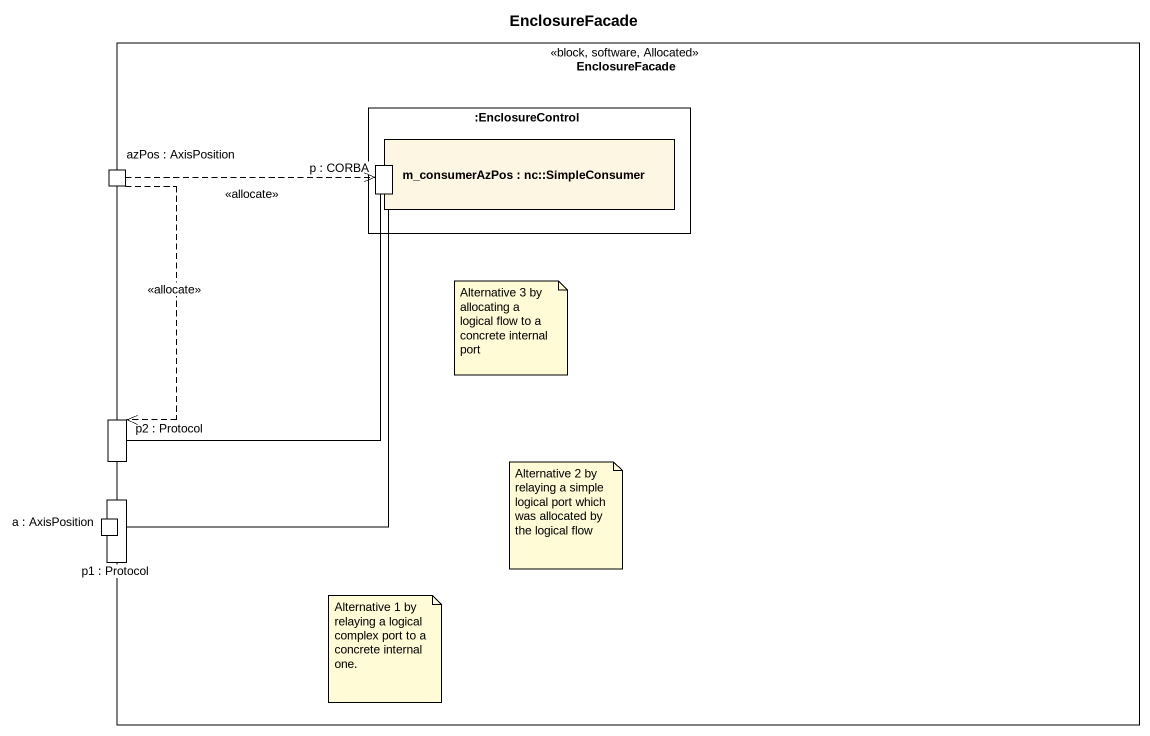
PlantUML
@startuml
title EnclosureFacade
rectangle EnclosureFacade <<block, software, Allocated>> {
  rectangle ":EnclosureControl" as EnclosureControl {
    rectangle "m_consumerAzPos : nc::SimpleConsumer" as m_consumerAzPos {
      port "p : CORBA" as p_CORBA
    }
  }
  port "azPos : AxisPosition" as azPos_AxisPosition
  port "p2 : Protocol" as p2_Protocol
  port "p1 : Protocol" as p1_Protocol
  port "a : AxisPosition" as a_AxisPosition
}
azPos_AxisPosition .right.> p_CORBA : <<allocate>>
azPos_AxisPosition ..> p2_Protocol : <<allocate>>
p2_Protocol -up- p_CORBA
a_AxisPosition -up- p_CORBA
note as N1
  Alternative 3 by allocating a logical flow to a concrete internal port
end note
note as N2
  Alternative 2 by relaying a simple logical port which was allocated by the logical flow
end note
note as N3
  Alternative 1 by relaying a logical complex port to a concrete internal one.
end note
@enduml
